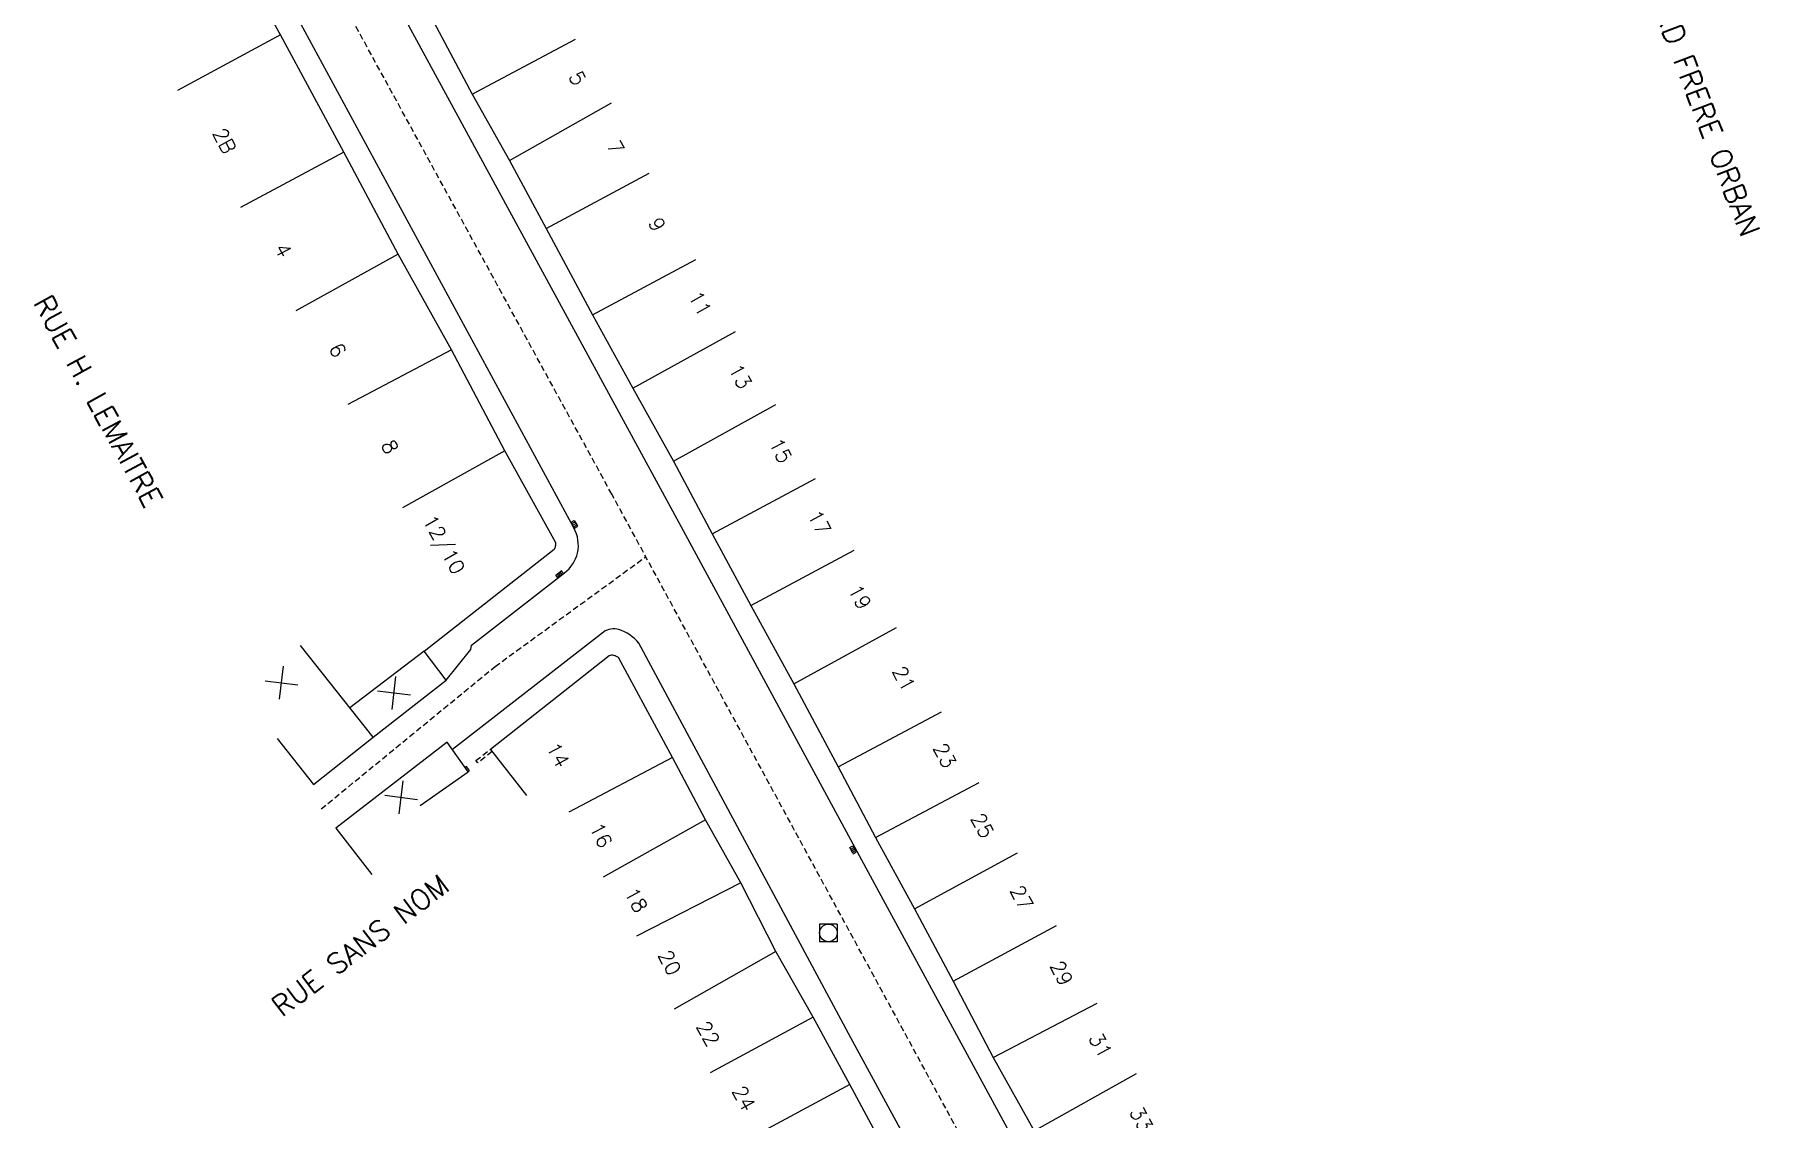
# Model space of a CAD drawing. Header units: millimetres. Extents: x 183999 to 185000, y 128000 to 129001.
# Drawn here: x 184387.7 to 184534.9, y 128348.3 to 128440.8 of the extents above; entities that cross this region are included whole.
import ezdxf
from ezdxf.enums import TextEntityAlignment as Align

# ---------------------------------------------------------------- set-up
doc = ezdxf.new("R2010")
doc.units = ezdxf.units.MM
doc.linetypes.add('DASHED', pattern=[0.75, 0.5, -0.25])
doc.layers.get('0').update_dxf_attribs({"linetype": 'CONTINUOUS'})
for name, color, linetype in [('W0001', 6, 'DASHED'), ('W0008', 7, 'CONTINUOUS'), ('W0100', 7, 'CONTINUOUS'), ('W0112', 1, 'DASHED'), ('W0400', 7, 'CONTINUOUS'), ('W0420', 7, 'CONTINUOUS'), ('W0989', 7, 'CONTINUOUS'), ('W0991', 7, 'CONTINUOUS'), ('W1102', 7, 'CONTINUOUS')]:
    doc.layers.add(name, color=color, linetype=linetype)
doc.styles.get("Standard").update_dxf_attribs({"font": 'romans.shx', "width": 0.85})

# ---------------------------------------------------------------- blocks, each defined once
blk = doc.blocks.new('T420')
for p, q in [((0.7499999999708962, 0.75), (-0.7500000000291038, 0.75)), ((-0.7500000000291038, 0.75), (-0.7500000000291038, -0.75)), ((0.75, 0.75), (0.75, -0.75)), ((0.7499999999708962, -0.75), (-0.7500000000291038, -0.75))]:
    blk.add_line(p, q)
blk.add_ellipse((0, 0), major_axis=(-0.5303300858918937, 0.5303300858918937), ratio=0.9999999999925214, start_param=3.926990816990981, end_param=10.21017612417057)
blk = doc.blocks.new('t991o')
at = {"color": 0, "linetype": 'Continuous'}
for p, q in [((-1, 1), (1, -1)), ((-1, -1), (1, 1))]:
    blk.add_line(p, q, dxfattribs=at)
blk = doc.blocks.new('T400')
for p, q in [((-0.15, 0.3), (0.15, 0.3)), ((-0.15, -0.25), (-0.15, 0.3)), ((-0.15, 0.15), (0.15, 0.15)), ((-0.15, 0), (0.15, 0)), ((0.15, 0.3), (0.15, -0.25)), ((-0.15, -0.15), (0.15, -0.15)), ((-0.15, -0.25), (-0.15, -0.3)), ((-0.15, -0.3), (0.15, -0.3)), ((0.15, -0.3), (0.15, -0.25))]:
    blk.add_line(p, q)

msp = doc.modelspace()

# ---------------------------------------------------------------- linework, layer by layer
at = {"layer": 'W0001'}
for points in [[(184470.2111911037, 128129.7338679639), (184527.8915097541, 128230.826175424), (184528.2000950839, 128232.2638359339), (184528.0219704608, 128234.1622124165), (184480.8995004287, 128320.8608030047), (184437.005864236, 128401.608189067), (184414.0046887973, 128443.6572490513)], [(184412.2090581135, 128374.7407214206), (184427.0403004346, 128386.8989976928), (184439.9085203368, 128396.2684197268)]]:
    msp.add_lwpolyline(points, dxfattribs=at)
at = {"layer": 'W0008', "flags": 128}
for points in [[(184417.5349043489, 128445.5694888988), (184442.7194, 128399.1888), (184459.7822, 128367.6574), (184516.4605, 128263.3155), (184532.4772, 128234.0992, -0.0973), (184532.8491, 128231.857, -0.1033), (184532.3062, 128230.2925), (184509.6681, 128190.7174), (184473.7107453534, 128127.7758062407)], [(184422.8655, 128385.7401), (184424.9902, 128388.3651), (184425.0262, 128388.7159), (184432.9755, 128394.9066, 0.1681), (184434.0832, 128396.5899, 0.1796), (184433.7669, 128398.7445), (184410.4744732457, 128441.7450092038)], [(184466.7116368541, 128131.6919296871), (184482.9255, 128160.0529), (184523.4245, 128231.0882, 0.1592), (184523.6876, 128232.82, 0.0943), (184523.3533, 128233.9274), (184504.0986, 128269.2985), (184457.4121, 128355.2199), (184439.3011, 128388.8997, 0.1425), (184437.5954, 128390.063, 0.2153), (184436.2938, 128389.8452), (184423.4152170393, 128379.8175392426)]]:
    msp.add_lwpolyline(points, format="xyb", dxfattribs=at)
at = {"layer": 'W0100'}
msp.add_lwpolyline([(184408.7657, 128440.7561), (184403.3416, 128450.6218), (184398.9601388825, 128448.2129001502)], dxfattribs=at)
at = {"layer": 'W0100', "flags": 128}
for points in [[(184421.5771, 128442.3792), (184425.0799, 128435.7661), (184428.2835, 128430.0914), (184431.3957, 128424.2946), (184435.3638, 128416.9141), (184438.8045, 128410.6679), (184442.2593, 128404.4296), (184445.5803, 128398.2265), (184448.8771, 128392.1021), (184452.5418, 128385.4148), (184456.3087, 128378.3385), (184459.5159, 128372.2984), (184462.8271, 128366.2161), (184466.143, 128360.0557), (184469.544, 128353.54), (184473.0576, 128347.273)], [(184420.665838606, 128375.0405160678), (184424.7519, 128377.9222), (184422.9684, 128380.4511), (184413.4679, 128373.1113), (184416.5247475228, 128369.1545736736)]]:
    msp.add_lwpolyline(points, dxfattribs=at)
for points in [[(184408.4438969243, 128380.7517549737), (184411.547, 128376.8312), (184416.6457, 128380.8668), (184422.8655, 128385.7401), (184420.9867, 128388.1986), (184432.0847, 128396.9212, 0.1746), (184432.1996, 128397.1998, 0.1761), (184432.2037, 128397.5201), (184427.8782, 128405.2992), (184423.3165, 128413.9363), (184418.7894, 128422.1084), (184414.1295, 128430.8031), (184408.7404, 128440.8057)], [(184476.5836003946, 128305.305490834), (184480.9695, 128307.7063), (184474.1653, 128320.1365), (184470.9809, 128326.1278), (184467.5785, 128332.2482), (184464.2748, 128338.3811), (184460.9517, 128344.4385), (184457.3028, 128351.2176), (184454.1987, 128356.9622), (184451.0109, 128362.5782), (184448.002, 128368.4434), (184444.9915, 128373.8144), (184442.1868, 128379.1353), (184437.5745, 128387.6755, -0.02297110874073032), (184437.1835, 128387.853, 0.2332), (184436.7858, 128387.8046), (184426.6426, 128379.8314), (184429.7325566143, 128375.9004754113)]]:
    msp.add_lwpolyline(points, format="xyb", dxfattribs=at)
at = {"layer": 'W0112'}
for points in [[(184426.7970209788, 128379.6349515386), (184425.5653, 128378.6697), (184425.4111, 128378.8665), (184426.6426, 128379.8314)], [(184424.8635, 128378.009), (184424.6056, 128378.3803), (184424.4869487177, 128378.2978856169)], [(184424.7475055697, 128377.9284310484), (184424.8635, 128378.009)]]:
    msp.add_lwpolyline(points, dxfattribs=at)
at = {"layer": 'W1102'}
for p, q in [((184408.7404, 128440.8057), (184399.9368225192, 128436.0625972665)), ((184425.0799, 128435.7661), (184433.9168136077, 128440.4468005769)), ((184428.2835, 128430.0914), (184436.991650907, 128435.0075069741)), ((184414.1295, 128430.8031), (184405.3155549181, 128426.0792909339)), ((184431.3957, 128424.2946), (184440.2062120552, 128429.024809015)), ((184418.7894, 128422.1084), (184410.0419464365, 128417.2625712623)), ((184435.3638, 128416.9141), (184444.1715058166, 128421.6495322134)), ((184438.8045, 128410.6679), (184447.5635248121, 128415.4927817955)), ((184423.3165, 128413.9363), (184414.4740181151, 128409.2661271857)), ((184442.2593, 128404.4296), (184451.0073671737, 128409.274320913)), ((184427.8782, 128405.2992), (184419.1384296701, 128400.4395277291)), ((184445.5803, 128398.2265), (184454.3963354041, 128402.9464067526)), ((184448.8771, 128392.1021), (184457.6823833922, 128396.842035061)), ((184452.5418, 128385.4148), (184461.3113219507, 128390.2205761866)), ((184416.6457, 128380.8668), (184410.4394938487, 128388.7079099474)), ((184420.9867, 128388.1986), (184414.6658663487, 128383.3681821582)), ((184456.3087, 128378.3385), (184465.1359180662, 128383.0374595881)), ((184442.1868, 128379.1353), (184433.3405154326, 128374.472334275)), ((184459.5159, 128372.2984), (184468.3480282369, 128376.9881239585)), ((184444.9915, 128373.8144), (184436.2683376158, 128368.924978969)), ((184462.8271, 128366.2161), (184471.6099488676, 128370.9974769742)), ((184448.002, 128368.4434), (184439.104506185, 128363.8789061823)), ((184466.143, 128360.0557), (184474.9484498338, 128364.7953258528)), ((184451.0109, 128362.5782), (184442.3142672353, 128357.6417459531)), ((184469.544, 128353.54), (184478.4090089323, 128358.167268809)), ((184454.1987, 128356.9622), (184445.4009371771, 128352.2083206039)), ((184473.0576, 128347.273), (184481.7802382088, 128352.1633560891)), ((184457.3028, 128351.2176), (184448.4973383633, 128346.4779960752))]:
    msp.add_line(p, q, dxfattribs=at)

# ---------------------------------------------------------------- block references
at = {"layer": 'W0400'}
for p, rotation in [((184433.8117, 128399.0417), 30.21915875476986), ((184432.5565, 128394.7626), 128.2707533113678), ((184457.5918, 128371.2562), 29.58627146727856)]:
    msp.add_blockref('T400', p, dxfattribs=dict(at, rotation=rotation))
at = {"layer": 'W0420'}
msp.add_blockref('T420', (184455.4851, 128364.1622), dxfattribs=at)
at = {"layer": 'W0991'}
for p, rotation in [((184408.8210747714, 128385.5139434553), 38.36146925492756), ((184418.4174136919, 128384.6491907919), 38.36146925492756), ((184419.0363435727, 128375.7370701085), 37.68859306947903)]:
    msp.add_blockref('t991o', p, dxfattribs=dict(at, rotation=rotation))

# ---------------------------------------------------------------- texts
at = {"layer": 'W0989'}
for s, rotation, p in [('BOULEVARD FRERE ORBAN', 290.9677554598932, (184528.6831131738, 128438.1829285837)), ('RUE H. LEMAITRE', 298.5265149802231, (184393.1709675794, 128409.5471429846)), ('RUE SANS NOM', 37.26300261968539, (184415.5510640687, 128363.1163408862))]:
    msp.add_text(s, height=1.75, rotation=rotation, dxfattribs=at).set_placement(p, align=Align.MIDDLE)
at = {"layer": 'W0991'}
for s, rotation, p in [('5', 299.4465031243194, (184434.083628271, 128437.1074409279)), ('2B', 298.3144514917889, (184403.9519091414, 128431.7727626766)), ('7', 298.2305691524128, (184437.3285352469, 128431.2136776627)), ('9', 298.26454162539, (184440.8662999441, 128424.6294673814)), ('4', 298.1889576530194, (184408.9675966804, 128422.4405122938)), ('11', 298.8480354295187, (184444.5293210903, 128417.8921495262)), ('6', 298.9851470496059, (184413.617614471, 128413.903395573)), ('13', 298.9778910578989, (184447.9677570976, 128411.6667627761)), ('8', 297.8408553545885, (184418.0812403978, 128405.6481031078)), ('15', 298.1635933491728, (184451.4134300935, 128405.3399707397)), ('12/10', 299.0758619468737, (184422.6121452196, 128397.2789285698)), ('17', 298.2938375222923, (184454.7131908834, 128399.1932448018)), ('19', 298.7231339945704, (184458.1635436581, 128392.8433597586)), ('21', 298.0275432092049, (184461.9283853563, 128385.8707656499)), ('14', 298.3721212264342, (184432.401670882, 128379.3662328393)), ('23', 297.9676131818028, (184465.4196090014, 128379.3047153647)), ('25', 298.5638425794297, (184468.6369215374, 128373.3214204281)), ('16', 297.7941663130779, (184436.0698081177, 128372.5113291337)), ('27', 298.291825530868, (184471.9696823587, 128367.1645819749)), ('18', 299.2710727723982, (184439.0820619734, 128366.9728921236)), ('20', 297.1582288430479, (184441.9435802572, 128361.6309802549)), ('29', 297.5632086066353, (184475.3787575925, 128360.7310284876)), ('22', 299.5804663942884, (184445.2126621501, 128355.5742140602)), ('31', 299.2772146380596, (184478.7150424775, 128354.5633026758)), ('24', 298.3846117405135, (184448.2726516006, 128350.0491025134)), ('33', 298.5502885405858, (184482.1910827593, 128348.2714042748))]:
    msp.add_text(s, height=1.25, rotation=rotation, dxfattribs=at).set_placement(p, align=Align.MIDDLE)

doc.saveas('drawing.dxf')
